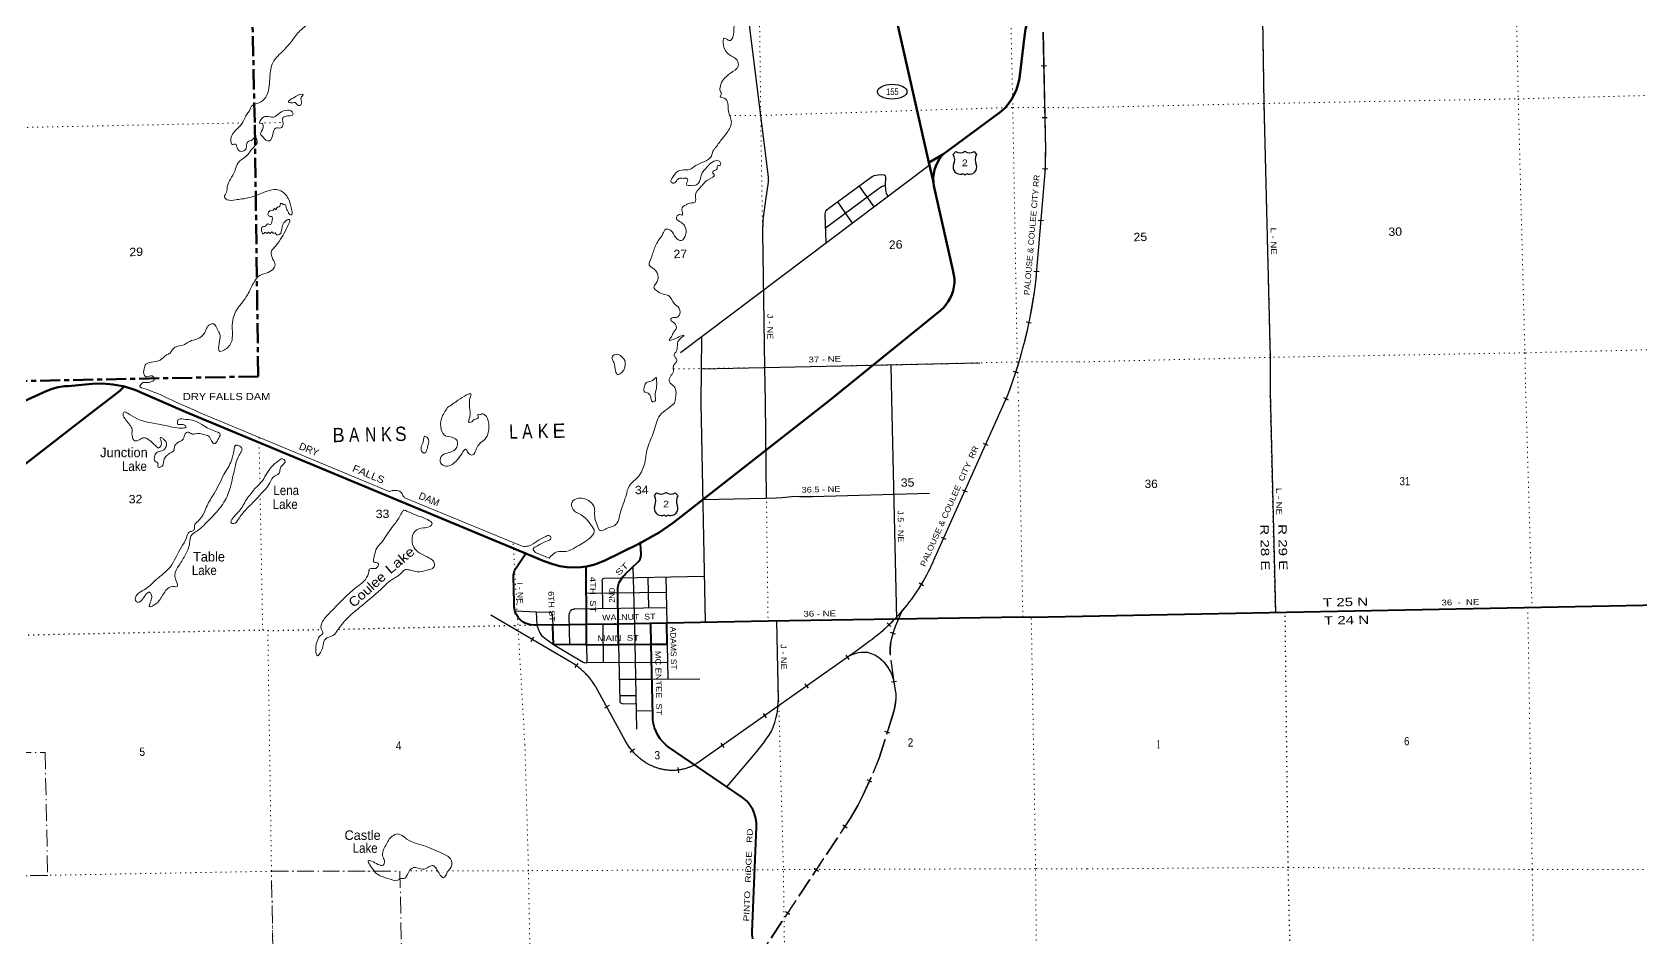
# Model space of a CAD drawing. Header units: feet. Extents: x 246606 to 497223, y 1368 to 189004.
# Drawn here: x 412270 to 445989, y 38687 to 57661 of the extents above; entities that cross this region are included whole.
import ezdxf
from ezdxf.enums import TextEntityAlignment as Align

# ---------------------------------------------------------------- set-up
doc = ezdxf.new("R2010")
doc.units = ezdxf.units.FT
doc.header["$LTSCALE"] = 70
for name, pattern in [('DOT_DASHED', [7.7, 5, -1.2, 0.3, -1.2]), ('DOTTED', [1.5, 0.3, -1.2]), ('LONG_DASH_SHORT_DASH', [9.9, 6, -1.2, 1.5, -1.2]), ('LONG_DASHED', [7.5, 6, -1.5])]:
    doc.linetypes.add(name, pattern=pattern)
for name, color, linetype, lineweight in [('11', 7, 'LONG_DASH_SHORT_DASH', 60), ('16', 7, 'Continuous', 25), ('17', 7, 'Continuous', 25), ('20', 7, 'Continuous', 70), ('23', 7, 'Continuous', 70), ('26', 7, 'Continuous', 40), ('29', 7, 'Continuous', 25), ('30', 7, 'Continuous', 25), ('34', 7, 'Continuous', 25), ('39', 7, 'Continuous', 13), ('42', 7, 'Continuous', 25), ('44', 7, 'DOT_DASHED', 13), ('6', 7, 'DOTTED', 25), ('63', 7, 'Continuous', 25), ('7', 7, 'DOTTED', 13)]:
    doc.layers.add(name, color=color, linetype=linetype, lineweight=lineweight)
doc.layers.add('27', color=7, linetype='Continuous')
doc.layers.add('41', color=7, linetype='Continuous')

msp = doc.modelspace()

# ---------------------------------------------------------------- linework, layer by layer
at = {"layer": '11'}
msp.add_lwpolyline([(411753.97, 49628.28), (411742.62, 50344.86), (417008.63, 50450.33), (416935.41, 55770.09), (416817.05, 61052.18), (416761.25, 66394.64), (422043.99, 66544.94), (421958.37, 71809.93), (421879.24, 77125.47), (421792.81, 82416.62), (421697.8, 87790.08), (426998.49, 87880.51), (426901.24, 93131.04), (432208.21, 93213.6), (432177.82, 95904.49)], dxfattribs=at)
at = {"layer": '16'}
for p, q in [((431577.84, 55100.39), (431629.15, 55159.15)), ((431820.91, 55165.12), (431820.63, 55164.92)), ((432013, 55159.24), (432064.39, 55100.39)), ((425314.98, 47950.7), (425366.29, 48009.46)), ((425558.05, 48015.43), (425557.77, 48015.23)), ((425750.14, 48009.55), (425801.53, 47950.7))]:
    msp.add_line(p, q, dxfattribs=at)
for centre, radius, start, end in [((431384.86, 54989.76), 222.05, 332.97043, 29.75871), ((431720.23, 55316.81), 182.07, 239.97227, 303.45418), ((431922.01, 55316.31), 181.52, 236.33975, 300.08743), ((431922, 55316.81), 182.07, 236.54582, 236.59441), ((432257.36, 54989.76), 222.05, 150.24129, 207.02957), ((431724.05, 54834.86), 151.42, 159.09177, 283.81923), ((431918.17, 54834.86), 151.42, 256.18077, 20.90823), ((425122, 47840.07), 222.05, 332.97043, 29.75871), ((425457.37, 48167.12), 182.07, 239.97227, 303.45418), ((425659.15, 48166.62), 181.52, 236.33975, 300.08743), ((425659.14, 48167.12), 182.07, 236.54582, 236.59441), ((425994.5, 47840.07), 222.05, 150.24129, 207.02957), ((425461.19, 47685.17), 151.42, 159.09177, 283.81923), ((425655.31, 47685.17), 151.42, 256.18077, 20.90823)]:
    msp.add_arc(centre, radius, start, end, dxfattribs=at)
for centre, major_axis, start_param, end_param in [((431779.39, 54636.04), (-19.56, 51.67), 4.95877769, 6.28318531), ((431862.84, 54636.04), (19.56, 51.67), 0, 1.32637542), ((425516.53, 47486.35), (-19.56, 51.67), 4.95877769, 6.28318531), ((425599.98, 47486.35), (19.56, 51.67), 0, 1.32637542)]:
    msp.add_ellipse(centre, major_axis=major_axis, ratio=0.929097, start_param=start_param, end_param=end_param, dxfattribs=at)
at = {"layer": '17'}
msp.add_ellipse((430297.88, 56413.9), major_axis=(-309.24, 1), ratio=0.500121, dxfattribs=at)
at = {"layer": '20'}
msp.add_line((422616.73, 46736.76), (415498.76, 49696.99), dxfattribs=at)
for points in [[(431354.88, 55098.98), (432562.29, 55983.27), (432649.85, 56063.74), (432728.52, 56152.92), (432797.44, 56249.83), (432855.85, 56353.41), (432903.12, 56462.54), (432938.71, 56576), (432962.26, 56692.57), (432962.71, 56695.67), (433072.09, 57573.58), (433093.94, 57723.24), (433146.07, 57937.4), (433220.3, 58144.94), (433315.82, 58343.58), (433431.58, 58531.15), (433566.31, 58705.6), (433718.54, 58865), (433851.98, 58980.65), (434020.74, 59101.6)], [(431067.11, 54927.34), (431092.96, 54942.76), (431354.88, 55098.98)], [(431161.08, 54512.16), (431159.46, 54526.96), (431159.09, 54611.02), (431167.52, 54694.65), (431184.64, 54776.95), (431210.28, 54857.01), (431244.14, 54933.94), (431285.85, 55006.92), (431334.97, 55075.13), (431354.88, 55098.98)], [(428990.99, 49949.68), (431307.14, 51832.89), (431368.84, 51888.41), (431424.4, 51950.07), (431473.21, 52017.21), (431514.74, 52089.07), (431548.52, 52164.89), (431574.2, 52243.82), (431591.48, 52325), (431600.18, 52407.54), (431600.21, 52490.54), (431591.57, 52573.09), (431576.85, 52644.64), (431168.6, 54443.4), (431161.08, 54512.16)], [(411420.55, 49622.19), (412566.2, 50141.31), (412688.76, 50188.11), (412815.55, 50221.85), (412945.16, 50242.14), (413025.48, 50247.84), (413531.05, 50292.91), (413746.85, 50298.53), (413962.05, 50281.57), (414085.46, 50258.68)], [(414246.8, 50220.71), (414174.3, 50242.2), (414085.46, 50258.68)], [(415498.76, 49696.99), (414520.88, 50125.13), (414476.76, 50144.34), (414381.27, 50180.86), (414246.8, 50220.71)], [(425033.39, 46968.7), (425047.87, 46976.77), (425413.07, 47180.42), (425707.36, 47383.52), (428990.99, 49949.68)], [(423881.47, 46465.63), (423921.55, 46471.78), (424065.91, 46509.7), (424205.52, 46562.51), (424259.71, 46587.68), (424997.87, 46951.21), (425033.39, 46968.7)], [(423881.47, 46465.63), (423774.01, 46449.15), (423624.91, 46442.07), (423475.9, 46450.62), (423328.59, 46474.69), (423184.6, 46514.03), (422979.28, 46586), (422616.73, 46736.76)]]:
    msp.add_lwpolyline(points, dxfattribs=at)
at = {"layer": '23'}
for p, q in [((413469.17, 49659.66), (414097.68, 50142.18)), ((414097.68, 50142.18), (414199.87, 50234.62))]:
    msp.add_line(p, q, dxfattribs=at)
for points in [[(431067.11, 54927.34), (428465.06, 66423.22), (428359.02, 67197.16), (428334.47, 67977.93), (428377.45, 68636.65), (430750.12, 82405.61), (430789.13, 82569.27), (430845.03, 82727.96), (430917.21, 82879.93), (430956.12, 82947.87), (433480.18, 87168.02)], [(431161.08, 54512.16), (431153.13, 54547.28), (431067.11, 54927.34)], [(403343.53, 40584.99), (406346.7, 43150.56), (407315.12, 44054.33), (407477.33, 44225.59), (409756.87, 46597.15), (410467.78, 47301.82), (410935.77, 47693.39), (413469.17, 49659.66)]]:
    msp.add_lwpolyline(points, dxfattribs=at)
at = {"layer": '26'}
for p, q in [((434284.09, 45427.61), (465300.51, 46028.47)), ((423890.03, 44821.86), (423887.77, 45256.04)), ((424554.12, 45268.64), (425239.04, 45281.6)), ((425239.04, 45281.6), (425572.32, 45287.91)), ((423890.03, 44821.86), (424562.55, 44829.72))]:
    msp.add_line(p, q, dxfattribs=at)
for points in [[(424554.12, 45268.64), (424544.38, 45904.78), (424547.55, 46025.91), (424551.5, 46056.69), (424558.65, 46086.89), (424568.92, 46116.17), (424574.75, 46129.43), (424608.13, 46185.31), (424623.03, 46210.24), (424641.79, 46235.31), (424661.28, 46261.34), (424661.92, 46262.07), (424684.05, 46287.13), (424708.99, 46310.81), (424973.24, 46561.74), (424988.07, 46578.88), (425001.03, 46597.48), (425011.98, 46617.33), (425020.79, 46638.21), (425027.37, 46659.9), (425031.64, 46682.16), (425033.57, 46704.74), (425033.12, 46727.4), (425032.65, 46732.94), (425023.93, 46938.18), (425033.39, 46968.7)], [(423181.67, 45244.56), (422772.53, 45237.91), (422728.97, 45241.51), (422686.03, 45249.65), (422644.18, 45262.23), (422603.86, 45279.11), (422565.54, 45300.12), (422529.62, 45325.02), (422496.5, 45353.53), (422466.54, 45385.35), (422460.88, 45392.18), (422434, 45432.87), (422411.52, 45476.14), (422393.68, 45521.52), (422386, 45546.93), (422374.39, 45622.25), (422370.72, 45698.36), (422370.85, 45709.53), (422360.31, 46264.82), (422360.83, 46292.97), (422364.29, 46320.91), (422370.65, 46348.33), (422379.84, 46374.93), (422391.76, 46400.44), (422402.54, 46418.86), (422598.46, 46709.64), (422616.73, 46736.76)], [(423887.77, 45256.04), (423881.58, 46445.4), (423881.47, 46465.63)], [(423181.67, 45244.56), (423887.23, 45256.03), (423887.77, 45256.04), (424554.12, 45268.64)], [(423890.03, 44821.86), (423865.03, 44822.13), (423198.43, 44829.27), (423183.12, 45208.75), (423181.67, 45244.56)], [(424562.55, 44829.72), (424562.03, 44856.11), (424554.7, 45230.66), (424554.12, 45268.64)], [(425248.04, 44837.74), (425239.55, 45256.53), (425239.04, 45281.6)], [(425248.04, 44837.74), (425556.41, 44841.68), (425581.33, 44842), (425580.9, 44863.27), (425573.05, 45252.25), (425572.32, 45287.91)], [(425572.32, 45287.91), (427694.56, 45328.05), (433036.23, 45414.57), (433212.22, 45407.55), (434284.09, 45427.61)], [(424562.55, 44829.72), (425244.44, 44837.69), (425248.04, 44837.74)], [(427442.92, 41158.75), (427427.37, 41232.4), (427404.21, 41304.02), (427373.69, 41372.82), (427336.14, 41438.06), (427291.98, 41499.02), (427241.68, 41555.02), (427185.81, 41605.47), (427156.32, 41628.17), (425603.88, 42685.19), (425549.08, 42730.65), (425488.31, 42791.75), (425434.26, 42858.87), (425387.52, 42931.27), (425348.61, 43008.16), (425317.94, 43088.7), (425295.87, 43172), (425282.62, 43257.15), (425278.34, 43343.22), (425248.04, 44837.74)], [(427377.27, 38665.74), (427367.92, 38710.18), (427363.26, 38755.36), (427363.36, 38800.77), (427364.22, 38813.28), (427450.59, 41008.6), (427450.69, 41083.88), (427442.92, 41158.75)]]:
    msp.add_lwpolyline(points, dxfattribs=at)
at = {"layer": '29'}
for p, q in [((425861.3, 50947.42), (431073.81, 54876.3)), ((428901.07, 53564.67), (430002.85, 54382.33)), ((428966.9, 53974.56), (429854.56, 54620.29)), ((429601.85, 54433.94), (429908.85, 54000.81)), ((429151.79, 54106.02), (429457.61, 53662.94)), ((428910.1, 53250.08), (428891.84, 53842.92)), ((426298.35, 51273.67), (426282.69, 49898.31)), ((430265.31, 50689.23), (430280.07, 49974.25)), ((427636.56, 49923.95), (427656.94, 47899.8)), ((430280.07, 49974.25), (430384.47, 45371.98)), ((438219.81, 50127.18), (438330.29, 45505.99)), ((426282.69, 49898.31), (426374.87, 45300.52)), ((426328.02, 47868.24), (427656.94, 47899.8)), ((426354.6, 46255.78), (424252.21, 46216.25)), ((425176.65, 46232.71), (425187.18, 45608.64)), ((425553.06, 46240.96), (425572.39, 45284.44)), ((423882.21, 45904.39), (425559.51, 45929.62)), ((423647.34, 45581.01), (425565.02, 45610.45)), ((422836.72, 45515.11), (422844.98, 45239.07)), ((423172.7, 45467.05), (423181.82, 45240.93)), ((423537.31, 44825.96), (423529.52, 45445.38)), ((424230.86, 45260.65), (424239.46, 44454.09)), ((427870.35, 45333.37), (427910, 43651.63)), ((423890.03, 44821.86), (423897.3, 44451.66)), ((424562.52, 44831.11), (424585.71, 43645.69)), ((425581.41, 44838.27), (425596.16, 44108.38)), ((423897.3, 44451.66), (425588.87, 44460.5)), ((424585.14, 43765.82), (424920.79, 43763.98)), ((424639.25, 43594.32), (424923.52, 43588.57)), ((424927.21, 43447.59), (425272.95, 43445.47))]:
    msp.add_line(p, q, dxfattribs=at)
for points in [[(437774.25, 78530.51), (437794.82, 77382.84), (437843.43, 72126.97), (437899.99, 66806.79), (438002.6, 61496.02), (438087.64, 56166.6), (438216.67, 50848.53), (438219.81, 50127.18)], [(427308.31, 59122.55), (427254.8, 58665.65), (427248.92, 58526.3), (427246.96, 58312.37), (427286.18, 57919.84), (427686.3, 54740.36), (427695.13, 54615.73), (427697.09, 54554.88), (427694.14, 54520.54), (427639.23, 54143.72), (427590.2, 53780.63), (427584.31, 53704.08), (427578.7, 53468.56)], [(429854.56, 54620.29), (429890.88, 54642.24), (429920.3, 54655.98), (429955.6, 54667.76), (430000.72, 54673.64), (430077.21, 54677.57), (430124.28, 54675.61), (430139.97, 54667.76), (430143.9, 54659.9), (430149.78, 54650.09), (430153.7, 54622.61), (430151.74, 54453.83), (430157.62, 54357.66), (430163.51, 54316.44), (430171.35, 54287), (430204.7, 54222.23)], [(430002.85, 54382.33), (430041.9, 54408.68), (430073.29, 54426.35), (430153.42, 54455.54)], [(428891.84, 53842.92), (428897.44, 53879.75), (428909.21, 53909.19), (428934.71, 53944.52), (428966.9, 53974.56)], [(427578.7, 53468.56), (427622.02, 50633.58), (427636.56, 49923.95)], [(426291.82, 50610.33), (427622.02, 50633.58), (432131.71, 50731.81)], [(427656.94, 47899.8), (427866.49, 47903.04), (427988.01, 47911.43), (428061.34, 47917.71), (428184.95, 47932.39), (428245.7, 47936.58), (428351.98, 47934.79)], [(428351.98, 47934.79), (428623.39, 47929.7), (431078.38, 48002.1)], [(424252.21, 46216.25), (424232.04, 46209.37), (424222.61, 46200.99), (424215.28, 46187.36), (424212.98, 46170.19)], [(424863.82, 46455.88), (424892.34, 45228.93), (424934.05, 43061.41)], [(424212.98, 46170.19), (424214.5, 46144.88), (424221.52, 45591.21)], [(422389.2, 45540.79), (422841.19, 45515.41), (423117.82, 45512.14)], [(423529.52, 45445.38), (423531.76, 45479.92), (423539.09, 45505.08), (423550.61, 45527.09), (423566.33, 45544.9), (423585.18, 45562.72), (423609.28, 45573.2), (423624.99, 45578.44), (423647.34, 45581.01)], [(422844.98, 45239.07), (422896.94, 45105.77), (422910.04, 45073.27), (422930.99, 45038.68), (422956.13, 45011.43), (422980.75, 44990.48), (423198.43, 44829.27)], [(423172.7, 45467.05), (423165.12, 45485.17), (423152.54, 45501.94), (423139.97, 45506.13), (423117.82, 45512.14)], [(423198.43, 44829.27), (423819.31, 44463.29), (423834.5, 44458.06), (423854.4, 44452.82), (423897.32, 44450.86)], [(424576.43, 44104.33), (425272.77, 44105.49), (426267.52, 44115.68)], [(424585.71, 43645.69), (424591.36, 43623.81), (424603.93, 43609.14), (424617.55, 43599.71), (424639.25, 43594.32)], [(427623.7, 42800.17), (427710.98, 42924.76), (427757.08, 43004.41), (427801.07, 43100.84), (427836.69, 43199.36), (427868.12, 43306.26), (427889.07, 43388.01), (427901.64, 43497.01), (427910, 43651.63)], [(427623.7, 42800.17), (427427.97, 42553.1), (426826.19, 41853.34)]]:
    msp.add_lwpolyline(points, dxfattribs=at)
at = {"layer": '34', "lineweight": 13}
for p, q in [((433457.5, 57660.99), (433506.9, 55191.33)), ((433490.85, 54636.52), (433316.13, 52591.58)), ((432697.31, 50021.64), (431156.78, 46576.85)), ((423529.77, 44486.1), (421888.22, 45447.02)), ((424709.13, 42806.97), (424084.77, 43947.39))]:
    msp.add_line(p, q, dxfattribs=at)
at = {"layer": '34'}
for p, q in [((433418.02, 56959.46), (433528.61, 56961.67)), ((433437.13, 55873.84), (433547.71, 55876.05)), ((433446.14, 54805.77), (433556.6, 54799.98)), ((433356.7, 53725.52), (433466.91, 53716.1)), ((433268.02, 52656.98), (433378.23, 52647.57)), ((433103.71, 51590.78), (433212.06, 51568.54)), ((432832.91, 50560.09), (432938.2, 50526.2)), ((432628.21, 50005.1), (432729.19, 49959.94)), ((432202.37, 49052.35), (432303.35, 49007.2)), ((431767.04, 48072.5), (431868.01, 48027.34)), ((431321.39, 47082.37), (431422.36, 47037.22)), ((430859.88, 46122.33), (430955.07, 46066)), ((430192.46, 45287.88), (430269.8, 45208.8)), ((422781.27, 44986.24), (422725.39, 44890.78)), ((429326.98, 44610.28), (429390.74, 44519.89)), ((423708.26, 44436.93), (423643.17, 44347.5)), ((428468.48, 44008.24), (428532.23, 43917.85)), ((424361.15, 43553.98), (424264.13, 43500.86)), ((427593.79, 43388.1), (427657.55, 43297.72)), ((424893.15, 42637.03), (424808.11, 42566.29)), ((426705, 42764.41), (426768.75, 42674.02)), ((425805.35, 42254.72), (425819.75, 42145.05))]:
    msp.add_line(p, q, dxfattribs=at)
for points in [[(433458.6, 57661), (433508, 55191.34), (433507.55, 55135.38), (433505.54, 54969.21), (433500.68, 54803.2), (433491.95, 54636.44), (433317.22, 52591.47), (433312.6, 52550.35), (433292.83, 52377.45), (433270.27, 52205.62), (433244.2, 52033), (433214.41, 51861.83), (433182.77, 51691.37), (433147.62, 51520.13), (433110.03, 51350.9), (433069.3, 51181.81), (433024.49, 51013.24), (432978.18, 50846.31), (432928.72, 50679.53), (432875.19, 50513.25), (432820.15, 50348.62), (432762.32, 50185.07), (432699.88, 50020.57)], [(432699.79, 50020.57), (431157.78, 46576.4), (431146.52, 46551.38), (431115.88, 46483.94), (431083.53, 46417.35), (431050.34, 46351.2), (431015.7, 46285.55), (430980.21, 46220.33), (430943.37, 46156.22), (430905.68, 46092.52), (430866.89, 46029.59), (430826.65, 45967.19), (430785.66, 45905.79), (430743.47, 45844.57), (430700.27, 45784.7), (430655.88, 45725.01), (430610.47, 45666.68), (430564.21, 45608.78), (430517.2, 45551.88), (430468.74, 45495.5), (430419.26, 45440.49), (430369.28, 45386.16), (430317.85, 45332.32), (430266.01, 45279.78), (430213.05, 45227.98), (430158.75, 45177.31), (430104.26, 45127.56), (430048.69, 45078.58), (429991.75, 45030.7), (429934.65, 44983.76), (429876.78, 44937.84), (429817.55, 44893.01), (429592.32, 44730.89), (426199.05, 42337.55), (426190.15, 42332.1), (426175.54, 42323.51), (426160.77, 42315.06), (426145.95, 42307), (426130.88, 42299.18), (426115.76, 42291.58), (426100.47, 42284.19), (426085.06, 42277.24), (426069.47, 42270.4), (426053.84, 42263.86), (426038.07, 42257.65), (426022.26, 42251.74), (426006.28, 42246.06), (425990.24, 42240.57), (425974.08, 42235.52), (425957.85, 42230.66), (425941.5, 42226.14), (425925.07, 42221.81), (425908.61, 42217.89), (425892.09, 42214.16), (425875.53, 42210.76), (425858.82, 42207.67), (425842.18, 42204.85), (425825.36, 42202.27), (425808.62, 42200.08), (425791.72, 42198.11), (425774.88, 42196.51), (425757.98, 42195.13), (425741.13, 42194.03), (425724.14, 42193.26), (425707.22, 42192.86), (425698.47, 42192.71), (425683.79, 42192.82), (425664.79, 42193.41), (425645.8, 42194.24), (425626.78, 42195.47), (425607.77, 42196.94), (425588.87, 42198.85), (425570, 42200.99), (425551.17, 42203.47), (425532.33, 42206.35), (425513.64, 42209.52), (425494.86, 42212.97), (425476.29, 42216.81), (425457.65, 42220.95), (425439.21, 42225.46), (425420.79, 42230.23), (425402.52, 42235.27), (425384.21, 42240.71), (425366.13, 42246.52), (425348.15, 42252.54), (425330.13, 42258.94), (425312.38, 42265.57), (425294.68, 42272.54), (425277.11, 42279.95), (425259.73, 42287.49), (425242.41, 42295.37), (425225.22, 42303.69), (425208.22, 42312.14), (425191.38, 42320.89), (425174.66, 42330.06), (425160.18, 42338.44), (425142.05, 42349.37), (425124.02, 42360.64), (425106.14, 42372.12), (425088.58, 42384.06), (425071.17, 42396.21)], [(425071.17, 42396.21), (425053.97, 42408.77), (425036.92, 42421.54), (425020.23, 42434.64), (425003.71, 42447.97), (424987.46, 42461.58), (424971.4, 42475.59), (424955.67, 42489.76), (424940.02, 42504.27), (424924.82, 42519.01), (424909.7, 42534.08), (424895.02, 42549.37), (424880.5, 42564.9), (424866.29, 42580.6), (424852.29, 42596.69), (424838.71, 42613.01), (424825.36, 42629.44), (424812.2, 42646.26), (424799.43, 42663.15), (424786.91, 42680.33), (424774.76, 42697.84), (424762.89, 42715.36), (424751.29, 42733.16), (424740.05, 42751.31), (424729.08, 42769.45), (424718.44, 42787.78), (424708.17, 42806.44), (424083.82, 43946.84), (424074.55, 43961.93), (424059.76, 43984.81), (424044.68, 44007.5), (424029.09, 44029.94), (424013.22, 44052.17), (423996.89, 44073.95), (423980.28, 44095.54), (423963.31, 44116.79), (423945.82, 44137.8), (423928.1, 44158.4), (423909.95, 44178.87), (423891.5, 44198.82), (423872.62, 44218.64), (423853.43, 44237.92), (423833.95, 44257.01), (423814.23, 44275.69), (423794.01, 44294.12), (423773.48, 44312.02), (423752.79, 44329.64), (423731.6, 44347), (423710.31, 44363.88), (423688.66, 44380.44), (423666.56, 44396.53), (423644.43, 44412.27), (423621.94, 44427.68), (423599, 44442.63), (423576.05, 44457.23), (423552.86, 44471.42), (423529.22, 44485.15), (421887.66, 45446.07)]]:
    msp.add_lwpolyline(points, dxfattribs=at)
at = {"layer": '34', "linetype": 'LONG_DASHED', "lineweight": 13}
for points in [[(430334.31, 44089.1), (430258.91, 44650), (430258.17, 44735.8), (430267.55, 44835.14), (430284.87, 44936.91), (430331.89, 45113.77), (430373.6, 45229.22), (430506.65, 45539.11)], [(430334.31, 44089.1), (430302.19, 44193.12), (430268.97, 44261.89), (430213.46, 44355.52), (430152.87, 44438.19), (430035.99, 44549.31), (429933.34, 44613.42), (429845.55, 44650), (429784.95, 44666.23), (429704.88, 44671.65), (429638.47, 44666.84), (429592.35, 44660.83), (429555.55, 44653.24), (429494.96, 44637.01), (429403.7, 44597.85)], [(423705.52, 32554.94), (429426.32, 41189.14), (429581.53, 41459.45), (429685.41, 41667.32), (429915.41, 42168.49), (430027.35, 42448.99), (430294.95, 43291.93), (430351.97, 43486.17), (430373.61, 43617.16), (430382.27, 43703.77), (430381.12, 43793.07), (430334.31, 44089.1)]]:
    msp.add_lwpolyline(points, dxfattribs=at)
at = {"layer": '34', "lineweight": 13}
msp.add_lwpolyline([(429816.9, 44893.9), (429591.68, 44731.79), (426198.45, 42338.47)], dxfattribs=at)
for centre, radius, start, end in [((423966.99, 55189.67), 9539.91, 356.67596, 0.00996), ((423404.08, 53612.38), 9964.47, 338.88288, 354.12011), ((427275.97, 48291.71), 4242.81, 306.78968, 336.16025), ((422752.5, 43130.08), 1562.99, 31.52793, 60.17871), ((425778.03, 43387.51), 1216.38, 208.50695, 240.29106), ((425704.31, 43282.47), 1088.67, 240.9211, 269.69215), ((425688.81, 43163.56), 969.79, 270.57009, 301.70309)]:
    msp.add_arc(centre, radius, start, end, dxfattribs=at)
at = {"layer": '39'}
for p, q in [((415758.73, 49701.99), (419754.48, 48035.52)), ((422822.51, 46756.68), (423107.66, 46640.91))]:
    msp.add_line(p, q, dxfattribs=at)
msp.add_lwpolyline([(420096.59, 47900.63), (422349.93, 46969.38), (422540.63, 46890.57)], dxfattribs=at)
for points in [[(428546.34, 70359.12), (428402.06, 69619.37), (428278.79, 68785.6), (428197.35, 67900.76), (428219.2, 67125.9), (428326.7, 66379.89), (428317.43, 66158.02), (428180.59, 65764.98), (428123.47, 65332.12), (427861.87, 64415.49), (427804.28, 64194.13), (427758.88, 63969.11), (427645.82, 63784.3), (427634.97, 63548.28), (427509.06, 62996.44), (427474.78, 62344.73), (427397.42, 62177.14), (427319.13, 62039.74), (427147.11, 61808.77), (426981.41, 61503.47), (426948.87, 61252.67), (426952.84, 61123.87), (426882.99, 61039.11), (426849.28, 60957.48), (426974.38, 60947.28), (427073.46, 60932.23), (427222.23, 61003.34), (427340.4, 60956.65), (427484.28, 60924.87), (427614.31, 60820.14), (427642.34, 60694.11), (427601.51, 60582.04), (427511.03, 60448.29), (427427.85, 60469.88), (427331.39, 60464.86), (427267.61, 60313.81), (427220.47, 60145.15), (427301.87, 60050.99), (427397.89, 60070.09), (427551.21, 59927.81), (427596.97, 59814.42), (427566.56, 59690.59), (427593.23, 59608.83), (427662.5, 59516.31), (427540.69, 59288.92), (427367.43, 59229.14), (427312.58, 59245.56), (427220.73, 59287.02), (427177.79, 59243.38), (427217.15, 59141.88), (427157.08, 59001.01), (427123.77, 58840.84), (427124.78, 58415.83), (427119.72, 58188.05), (427112.88, 58083.09), (427066.51, 58085.67), (427028.71, 58005.93), (426998.93, 57861.99), (426975.55, 57706.15), (426948.52, 57538.11), (426891.82, 57483.97), (426828.43, 57516.25), (426777.6, 57532.79), (426754.62, 57429.34), (426886.91, 57185.69), (427045.34, 57073.79), (427069.41, 56945.61), (426904.66, 56805.52), (426832.12, 56742.83), (426740.65, 56641.28), (426688.62, 56500.67), (426699.33, 56414.38), (426716.59, 56376.65), (426694.32, 56315.52), (426776.05, 56275.76), (426864.91, 56004.57), (426926.08, 55782.87), (426830.59, 55550.26), (426669.83, 55345.83), (426596.46, 55244.84), (426555.6, 55199.26), (426507.35, 55066.82), (426352.09, 54945.15), (426179.32, 54869.27), (426045.13, 54782.5), (425920.58, 54774.6), (425786.85, 54738.21), (425680.6, 54593.89), (425656.19, 54536.73), (425717.75, 54498.36), (425792.18, 54565.14), (425867.41, 54605.75), (425905.99, 54594.86), (425974.11, 54605.04), (426013.61, 54563.97), (425993.11, 54510.96), (425990.76, 54456.49)], [(420990.31, 69912.45), (420920.47, 69696.75), (420838.6, 69414.2), (420781.9, 69229.13), (420824.73, 69014.92), (420809.02, 68740.47), (420703.33, 68578.05), (420623.77, 68285.5), (420521, 67897.55), (420396.44, 67563.31), (420361.34, 67199.63), (420291.71, 66454.15), (420250.82, 66213.16), (420299.12, 66017.26), (420313.03, 65761.86), (420251.36, 65411.45), (420018.27, 64614.55), (420015.92, 64429.16), (420031.03, 64330.92), (420073.72, 64251.67), (419989.64, 64106.03), (419914.29, 63938.51), (419890.52, 63730.29), (419796, 63139.14), (419735.13, 63024.44), (419666.26, 62581.14), (419506.85, 62006.11), (419536.52, 61761.28), (419657.9, 61414.55), (419618.22, 61199.79), (419577.45, 61085.71), (419568.55, 60982.7), (419419.91, 60776.64), (419249.66, 60422.85), (419126.43, 60110.81), (419109.37, 59880.64), (419012.15, 59704.37), (418793.35, 59554.54), (418658.98, 59342.88), (418627.74, 59180.75), (418600.4, 59022.78), (418467.21, 58772.88), (418372.61, 58576.55), (418226.3, 58360.49), (418123.36, 58173.97), (418123.92, 58024.92), (418076.41, 57868.34), (417888.52, 57695.29), (417712.11, 57476.28), (417542.93, 57283.67), (417315.54, 57020.77), (417253.84, 56736.83), (417191.46, 56344.1), (417066.99, 56203.25), (416853.23, 56085.8), (416827.19, 56016.5), (416792.29, 55973.11), (416738.53, 55888.85), (416685.64, 55776.41), (416557.39, 55627.39), (416433.88, 55389.87), (416466.52, 55310.31), (416534.76, 55316.46), (416567.46, 55234.89), (416654.21, 55163.06), (416745.4, 55208.2), (416788.89, 55364.66), (416884.23, 55405.9), (416937.03, 55455.89), (416989.66, 55380.98), (416909.23, 55247.54), (416753.94, 55061.41), (416591.08, 54925.41), (416517.92, 54751.91), (416426.49, 54583.88), (416359.06, 54420.63), (416344.31, 54311.4), (416299.27, 54205.25), (416359.32, 54150.71), (416532.49, 54148.04), (416664.77, 54166.26), (416976.34, 54244.45), (417448.1, 54349.78), (417583.78, 54257.31), (417655.81, 54140.7), (417710.76, 53924.85), (417713.48, 53836.31), (417656.56, 53854.68), (417628.75, 53908.2), (417594.47, 53975.62), (417578.35, 54041.6), (417529.66, 54054.18), (417488.64, 54079.09), (417469.71, 54040.23), (417448.7, 54003.32), (417414.77, 53994.2), (417384.21, 53940.88)], [(417782.42, 56304.07), (417899.5, 56358.08), (417953.92, 56355.74), (417915.25, 56304.18), (417909.56, 56227.45), (417900.23, 56138.53), (417854.29, 56127.03), (417782.05, 56185.21), (417681.64, 56178.06), (417644.7, 56201.08), (417707.25, 56261.45), (417782.42, 56304.07)], [(417094.94, 55752.89), (417038.58, 55753.15), (417062.55, 55824.4), (417183.1, 55896.64), (417328.56, 55879.01), (417458.54, 55971.69), (417623.95, 56025.18), (417719.51, 55993.91), (417737.33, 55938.06), (417625.59, 55906.39), (417526.17, 55867.03), (417527.23, 55701.88), (417480.27, 55658.12), (417371.81, 55650.72), (417313.63, 55513.94), (417243.08, 55386.85), (417170.25, 55398.69), (417103.62, 55471.15), (417059.65, 55526.18), (417110.04, 55654.66), (417110.38, 55709.06), (417094.94, 55752.89)], [(425990.76, 54456.49), (426145.96, 54449.24), (426237.15, 54494.38), (426294.22, 54667.38), (426419.72, 54840.49), (426529.35, 54940.6), (426655.41, 54964.66), (426700.94, 54923.78), (426690.49, 54871.08), (426634.5, 54859.26), (426624.54, 54790.46), (426584.82, 54773.11), (426532.08, 54721.11), (426565.55, 54679.85), (426442.16, 54569.25), (426275.95, 54410.98), (426172.64, 54236.54), (426164.72, 54101.33), (426082.78, 54082.67), (425975.19, 54047.09), (425887.61, 53949.69), (425901.38, 53829.25), (425832.65, 53839.2), (425774.68, 53760.85), (425865.69, 53681.09), (425944.39, 53609.01), (425966.68, 53408.26), (425877.53, 53296.71), (425758.92, 53357.48), (425659.83, 53503.46), (425550.25, 53532.28), (425492.72, 53439.84), (425406.14, 53310.24), (425350.68, 53215.85), (425322.43, 53152.52), (425235.3, 52910.1), (425205.08, 52780.24), (425310.36, 52694.88), (425393.8, 52534.31), (425349.44, 52406.02), (425304.04, 52311.95), (425356.35, 52247.1), (425497.51, 52172.93), (425609.16, 52142.16), (425728.98, 51976.68), (425830.73, 51875.1), (425829.4, 51721.97), (425776.23, 51684.05), (425673.93, 51672.81), (425655, 51633.95), (425731.56, 51565.83), (425765.5, 51444), (425719.1, 51382.13), (425667.97, 51277.8), (425621.7, 51211.9), (425773.4, 51252.88), (425884.58, 51302.67), (425928.63, 51310.09), (425876.01, 51254.06), (425805.92, 51177.35), (425793.05, 51072.2), (425775.67, 50983.02), (425726.24, 50888.82), (425758.02, 50837.44), (425783.82, 50783.85), (425712.7, 50674.88), (425710.51, 50549.91), (425647.25, 50447.23), (425626.6, 50333.78), (425719.87, 50246.03), (425766.37, 50108.49), (425730.68, 49887.69)], [(417384.21, 53940.88), (417351.29, 53964.03), (417324.13, 53930.95), (417274.11, 53921.34), (417215.4, 53867.14), (417223.04, 53815), (417283.92, 53798.76), (417291.54, 53682.17), (417259.03, 53626.77), (417206.06, 53647.28), (417163.38, 53595.59), (417101.29, 53585.6), (417084.47, 53478.31), (417113.98, 53434.91), (417159.3, 53466.54), (417190.2, 53443.33), (417225.66, 53468.6), (417254.61, 53443.32), (417291.82, 53476.71), (417322.79, 53451.48), (417360.93, 53454.69), (417396.36, 53415.5), (417466.24, 53433.79), (417496.12, 53509.25), (417530.36, 53639.24), (417614.22, 53726.45), (417652.05, 53739.72), (417609.25, 53561.12), (417504.54, 53366.49), (417377.22, 53187.28), (417282.53, 53059.44), (417317.59, 52901.39), (417361.4, 52785.92), (417342.96, 52730.96), (417215.36, 52626.27), (417044.17, 52564.54), (416906.18, 52405.13), (416784.92, 52159.63), (416663.45, 51986.64), (416595.61, 51901.94), (416462.42, 51521.1), (416464.82, 51247.22), (416340.62, 51031.84), (416199.41, 50977.09), (416188.42, 51137.9), (416197.93, 51351.72), (416138.29, 51458.64), (416110.47, 51512.16), (416077.19, 51547.39), (415999.01, 51536.9), (415874.08, 51345.67), (415734.59, 51234.57), (415573.15, 51183.21), (415428.65, 51104.18), (415292.79, 51071.75), (415210.19, 51008.75), (415160.02, 50938.7), (415088.81, 50898.21), (414953.23, 50791.25), (414769.41, 50747.26), (414655.97, 50705.46), (414616.78, 50605.53), (414618.68, 50478.68), (414668.24, 50437.92), (414782.23, 50461.62), (414828.89, 50384.51), (414758.05, 50331.94), (414673.9, 50319.25), (414593.41, 50318.76), (414536.9, 50258.58), (414525.26, 50244.12), (414588.9, 50203.8), (415134.02, 49981.35), (415758.73, 49701.99)], [(424494.33, 50566.45), (424460.66, 50744.69), (424427.28, 50848.4), (424487.76, 50910.71), (424632.26, 50858.81), (424690.97, 50782.07), (424695.06, 50649.25), (424659.46, 50563.54), (424586.86, 50502.86), (424539.03, 50487.27), (424518.06, 50514.82), (424494.33, 50566.45)], [(425183.73, 50336.11), (425298.99, 50384.01), (425347.9, 50429.85), (425360.06, 50361.74), (425354.71, 50208.48), (425332.14, 50026.48), (425321.1, 49927.43), (425271.02, 49919.83), (425229.16, 50037.38), (425162.64, 50105.81), (425099.5, 50130.03), (425106.02, 50245.06), (425143.95, 50320.77), (425183.73, 50336.11)], [(420979.08, 49798.29), (421195.77, 49948.57), (421377.35, 50065.01), (421443.15, 50085.19), (421467.59, 50075.87), (421466.32, 50051.66), (421436.87, 49962.11), (421435.08, 49889.54), (421440.4, 49807.2)], [(415047.48, 48730.36), (415034.74, 48707.74), (415022.91, 48637.03), (414969.86, 48553.25), (414909.27, 48550.1), (414903.67, 48634.79), (414858.73, 48660.19), (414842.18, 48791.1), (414893.44, 48862.73), (415016.01, 48903.39), (415059.74, 48944.59), (415073.39, 49082.13), (415036.27, 49121.81), (414991, 49165.38), (414960.65, 49166.83), (414972.08, 49094.36), (414973.49, 49017.67), (414922.16, 48950.08), (414852.49, 49001.26), (414733.32, 49106.02), (414612.97, 49164.33), (414510.71, 49117.99), (414422.09, 49100.17), (414363.51, 49208.09), (414356.62, 49363.42), (414294.22, 49459.15), (414217.59, 49558.66), (414194.74, 49592.55), (414175.78, 49658.7), (414177.12, 49672.95)], [(414280.5, 49674.58), (414195.19, 49698.82), (414177.12, 49672.95)], [(414280.5, 49674.58), (414468.19, 49563.37), (415059.06, 49423.06), (415423.98, 49367.33), (415500.41, 49388.96), (415483.8, 49412.87), (415380.14, 49443.23), (415315.28, 49452.1), (415316.9, 49474.34), (415327.76, 49543.19), (415440.79, 49553.39), (415621.1, 49532.55), (416067.83, 49314.83), (416210.81, 49234.75), (416164.26, 49126.87), (416087.11, 49034.57), (416031.32, 49100.14), (415964.81, 49199.84), (415863.09, 49234.27), (415765.72, 49252.62), (415697.08, 49247.3), (415622.41, 49239.84), (415546.83, 49282.83), (415480.76, 49247.27), (415438.37, 49133.41), (415360.4, 49085.51), (415282.58, 49029.54), (415251.43, 48964.35), (415244.38, 48907.69), (415174.68, 48849.85), (415116.78, 48810.4), (415075.04, 48771.25), (415047.48, 48730.36)], [(420979.28, 49798.42), (420850.46, 49568.28), (420846.55, 49340.07), (420931.89, 49206.41), (421118.78, 49157.43), (421187.06, 49071.9), (421101.46, 48888.59), (420966.83, 48843.66), (420844.88, 48768.69), (420831.08, 48639.22), (420943.53, 48570.67), (421177.73, 48698.23), (421280.3, 48837.44), (421353.56, 48921.59), (421434.23, 48822.17), (421501.29, 48803.24), (421583.73, 48938.03), (421652.62, 49040.28), (421756.12, 49129.03), (421838.94, 49463.71), (421754.74, 49645.85), (421693.71, 49666.91), (421647.6, 49645.85), (421615.15, 49651.3), (421622.28, 49592.88), (421534.25, 49542.78), (421466.5, 49489.01), (421426.08, 49488.25), (421432.79, 49563.08), (421444.18, 49603.67), (421440.4, 49807.2)], [(424684.62, 47847.93), (424719.11, 47955.23), (424782.29, 48148.21), (424950.93, 48322.99), (425097.67, 48590.22), (425168, 48944.85), (425302.96, 49302.72), (425430.29, 49636.21), (425577.58, 49762.13), (425730.68, 49887.69)], [(416286.88, 48392.28), (416447.24, 48688.03), (416501.71, 48915.17), (416538.45, 49006.71), (416607.42, 48993.88), (416660.67, 48956.52), (416595.32, 48771.57), (416530.04, 48582.59), (416472.12, 48323.08), (416388.78, 48016.66), (416214.6, 47702.47), (416000.59, 47466.27), (415778.16, 47248.09), (415684.32, 47183.74), (415622.48, 47138.16), (415571.31, 46951.46), (415484.66, 46715.64), (415351.22, 46495.09), (415257.98, 46287.41), (415286.47, 46166.81), (415306.88, 46046.06), (415250.25, 46047.01), (415111.51, 46006.04), (414983.4, 45825.97), (414916.42, 45729.82), (414808.73, 45649.06), (414728.3, 45625.34), (414739.17, 45694.19), (414773.74, 45793.77), (414766.05, 45882.45), (414726.76, 45930.17), (414660.89, 45884.51), (414579.91, 45780.03), (414486.07, 45715.68), (414438.85, 45755.17), (414468.93, 45878.89), (414616.71, 45978.57), (414871.59, 46191.31), (415159.89, 46455.15), (415392.93, 46867.35), (415502.55, 47063.22), (415560.93, 47187.48), (415623.28, 47204.8), (415669.06, 47244.02), (415669.75, 47316.71), (415748.74, 47419.14), (415873, 47589.05), (415934.97, 47737.59), (416083.91, 47994.77), (416286.88, 48392.28)], [(420565.98, 48999.87), (420558.95, 49163.27), (420503.79, 49194.53), (420467.39, 49084.83), (420425.11, 48964.92), (420451.32, 48858.41), (420504.12, 48845.27), (420535.64, 48890.28), (420565.98, 48999.87)], [(416945.05, 48109.89), (417064.23, 48225.19), (417286.65, 48554.41), (417441.92, 48686.54), (417516.07, 48722.26), (417552.78, 48704.78), (417575.57, 48674.92), (417524.42, 48597.24), (417465.5, 48503.27), (417448.82, 48420.18), (417416.89, 48397.37), (417323.02, 48335.04), (417232.82, 48181.92), (417139.91, 48067.12), (416923.8, 47834.92), (416749.17, 47655.99), (416597.06, 47461.34), (416491.69, 47364.47), (416444.99, 47375.7), (416475.47, 47477.22), (416631.95, 47653.79), (416785.08, 47902.97), (416878, 48017.78), (416925.28, 48085.29), (416945.05, 48109.89)], [(419754.48, 48035.52), (419782.59, 48046.14), (419915.79, 48058.74), (420011.7, 48010.07), (420051.46, 47936.12), (420096.59, 47900.63)], [(423107.66, 46640.91), (423267.01, 46771.1), (423462.93, 46780.84), (423651.42, 46865.14), (423949.18, 47054.45), (424051.65, 47199.72), (423986.48, 47335.78), (423774.34, 47549.84), (423606.47, 47663.78), (423587.5, 47816.86), (423723.52, 47896.13), (423959.28, 47827.88), (424054.79, 47690.38), (424059.33, 47553.17), (424084.26, 47406.26), (424143.47, 47264.03), (424174.63, 47218.19), (424287.29, 47248.57), (424361.4, 47286.3), (424457.92, 47314.36), (424533.5, 47382.41), (424583.31, 47532.74), (424684.62, 47847.93)], [(419602.06, 46974.75), (419785.1, 47246.7), (419889.73, 47383.94), (420015.34, 47590.21), (420056.82, 47643.48), (420123.81, 47628.59), (420341.86, 47533.76), (420586.3, 47433.37), (420652.3, 47361.93), (420604.87, 47302.49), (420475.93, 47277.86), (420295.3, 47205.82), (420234.33, 47002.78), (420267.04, 46872.17), (420380.38, 46755.19), (420611.03, 46634.35), (420693.42, 46551.11), (420683.22, 46445.93), (420552.78, 46393.01), (420391.77, 46353.64), (420174.68, 46395.99), (420079.69, 46394.21), (420000.15, 46322.05), (419780.54, 46170.54), (419631.33, 46038.53), (419187.61, 45650.63), (418829.52, 45332.99), (418683.33, 45146.52), (418570.43, 45019.22), (418416.11, 44945.66), (418371.7, 44831.77), (418316.12, 44665.17), (418252.67, 44597.36), (418214, 44721.8), (418254.66, 44930.51), (418299.7, 45010.1), (418361.42, 45061.73), (418331.36, 45158.07), (418358.82, 45314.04), (418517.03, 45506.79), (419077.41, 46038.21), (419318.72, 46329.43), (419351.45, 46418.87), (419456.5, 46422.87), (419516.35, 46466.39), (419519.1, 46537.1), (419441.9, 46557.86), (419439.64, 46680.97), (419495.11, 46853.62), (419602.06, 46974.75)], [(422540.63, 46890.57), (422674.41, 46895.22), (422858.53, 46997.61), (423038.64, 47097.9), (423117.24, 47111.49), (423146.38, 47065.61), (423034.61, 46986.79), (422860.26, 46902.75), (422772.52, 46836.5), (422822.51, 46756.68)], [(419470.15, 40045.41), (419349.79, 40214.76), (419313.85, 40300.89), (419386.79, 40292.17), (419517.38, 40225.98), (419630.89, 40209.95), (419653.55, 40297.19), (419615.25, 40401.45), (419679.94, 40622.73), (419817.93, 40815.1), (419930.26, 40863.64), (420122.26, 40756.21), (420517.24, 40604.15), (420902.38, 40437.76), (421006.56, 40379.15), (421066.25, 40210.69), (420971.98, 40059.52), (420893.25, 39942.96), (420798.47, 40040.1), (420651.95, 40202.9), (420563.85, 40156.83), (420455.27, 40124.5), (420270.62, 40161.41), (420157.31, 40056.31), (420068.66, 39929.47), (419995.94, 39926.09), (419935.9, 39892.66), (419773.75, 39915.85), (419578.48, 39980.83), (419470.15, 40045.41)]]:
    msp.add_spline(points, degree=3, dxfattribs=at)
at = {"layer": '44'}
msp.add_lwpolyline([(403307.69, 42618.16), (404070.54, 42611.19), (404047.67, 43890.94), (410571.51, 43939.11), (410572.25, 45002.68), (411874.54, 45028.61), (411898.6, 42569.94), (412541.69, 42567.78), (412596.46, 39995.65), (411922.55, 39983.39), (411984.39, 37331.07), (417338.39, 37372.31), (417285.49, 40080.34), (419979.46, 40085.91), (420080.25, 34721.07), (417393.5, 34666.46), (412048.41, 34665.35), (412063.05, 33353.01), (406876.05, 33473.11), (403480.54, 33424.41)], dxfattribs=at)
at = {"layer": '6'}
for p, q in [((438330.29, 45505.99), (438219.81, 50127.18)), ((418689.42, 45154.14), (422379.98, 45232.16)), ((422379.98, 45232.16), (426370.28, 45303.67))]:
    msp.add_line(p, q, dxfattribs=at)
for points in [[(437522.97, 93099.27), (437615.21, 88023.27), (437705.69, 82714.16), (437794.82, 77382.84), (437843.43, 72126.97), (437899.99, 66806.79), (438002.6, 61496.02), (438087.64, 56166.6), (438216.67, 50848.53), (438219.81, 50127.19)], [(434284.09, 45427.61), (438330.29, 45505.99), (438534, 45509.94), (443620.16, 45610.33), (443724.73, 45611.53), (448960.33, 45711.92), (454268.27, 45816), (459567.84, 45918.01), (464939.94, 46021.49), (465300.51, 46028.47)], [(426452.66, 45305.19), (427694.56, 45328.05), (427870.35, 45333.37), (433036.23, 45414.57), (433212.22, 45407.55), (434284.09, 45427.61)], [(439285.04, 4268.6), (439159.41, 8300.19), (439053.38, 13705.99), (438903.88, 18947.69), (438883.28, 24290.09), (438784.58, 29617.27), (438721.94, 34951.01), (438597.04, 40162.77), (438534, 45509.94)], [(411796.55, 45031.13), (411874.54, 45028.61), (417102.58, 45136.99), (417209.98, 45122.86), (418332.69, 45146.6)]]:
    msp.add_lwpolyline(points, dxfattribs=at)
at = {"layer": '63'}
for p, q in [((430366.47, 45049.46), (430262.44, 45087.04)), ((430390.32, 44058.23), (430281.07, 44040.96)), ((430247.52, 42975.64), (430142.1, 43009.11)), ((429870.69, 41949.98), (429770.16, 41996.11)), ((429352.66, 40986.54), (429260.45, 41047.63)), ((428751.81, 40079.69), (428659.6, 40140.78)), ((428150.95, 39172.84), (428058.75, 39233.94))]:
    msp.add_line(p, q, dxfattribs=at)
at = {"layer": '63', "linetype": 'LONG_DASHED'}
for points in [[(430330.25, 44088.55), (430254.81, 44649.71), (430254.07, 44735.98), (430263.48, 44835.68), (430280.86, 44937.78), (430327.97, 45115), (430369.78, 45230.73), (430502.88, 45540.73)], [(430330.39, 44087.89), (430298.36, 44191.61), (430265.35, 44259.95), (430210.04, 44353.26), (430149.78, 44435.47), (430033.47, 44546.05), (429931.45, 44609.76), (429844.23, 44646.11), (429784.27, 44662.17), (429704.89, 44667.54), (429638.88, 44662.76), (429593.03, 44656.78), (429556.5, 44649.25), (429496.31, 44633.13), (429405.32, 44594.08)], [(423702.07, 32557.16), (429422.83, 41191.3), (429577.92, 41461.39), (429681.71, 41669.09), (429911.64, 42170.11), (430023.49, 42450.37), (430291.03, 43293.13), (430347.97, 43487.08), (430369.54, 43617.7), (430378.17, 43703.95), (430377.02, 43792.72), (430330.26, 44088.46)]]:
    msp.add_lwpolyline(points, dxfattribs=at)
at = {"layer": '7'}
for p, q in [((417032.16, 55755.65), (417526.81, 55769.9)), ((427636.56, 49923.95), (427694.56, 45328.05)), ((433036.23, 45414.57), (432942.07, 50025.22)), ((443573.43, 50231.89), (443707.43, 45610.16)), ((417043.43, 48200.99), (417024.65, 49174.03)), ((417102.58, 45136.99), (417047.94, 47967.23)), ((422598.35, 42730.31), (422349.93, 46969.38)), ((420756.26, 40089.08), (420184.74, 40087.77))]:
    msp.add_line(p, q, dxfattribs=at)
for points in [[(442832.7, 96111.69), (442872.9, 93431.16), (442911.31, 88206.97), (443009.21, 82823.75), (443113.72, 77517.07), (443208.05, 72214.13), (443234, 66907.19), (443307.02, 61575.39), (443419.7, 56264.92), (443558.91, 50943.11), (443573.43, 50231.89)], [(432336.1, 86122.1), (432400.59, 82585.59), (432508.83, 77305.19), (432509.82, 72043.62), (432621.81, 66706.94), (432708.17, 61417.81), (432824.06, 56085.28), (432919.83, 50752.12), (432942.07, 50025.22)], [(427499.73, 59258.37), (427541.87, 55916.86), (427622.02, 50633.58), (427636.56, 49923.95)], [(434078.95, 56078.9), (438087.64, 56166.6), (443419.7, 56264.92), (448736.53, 56401.11), (454072.04, 56451.13), (459412.8, 56527.52), (464746.1, 56652.09), (465081.59, 56636.89)], [(426893.28, 55912.66), (427541.87, 55916.86), (432824.06, 56085.28), (434078.95, 56078.9)], [(403075.74, 55559.39), (406364.87, 55568.03), (411641.49, 55655.69), (416674.5, 55759.46)], [(465191.33, 51318.99), (464851.62, 51311.16), (459491.5, 51207.99), (454157.01, 51123.72), (448841.7, 51072.26), (443558.91, 50943.11), (438216.67, 50848.53), (434181.56, 50751.53)], [(434181.56, 50751.53), (432919.83, 50752.12), (427622.02, 50633.58), (425714.26, 50604.86)], [(443618.89, 45608.45), (443712.25, 40118.82), (443784.99, 34902.29), (443819.56, 29566.14), (443888.09, 24361.66), (444099.99, 18991.65), (444114.47, 13655.22), (444219.32, 8320.05), (444393.85, 4369.19)], [(427870.35, 45333.37), (428015.79, 40189.54), (428085.26, 34808.83), (428156.24, 29536.41), (428234.31, 24127.61), (428306.53, 18857.61), (428436.33, 13534.19), (428602.8, 8306.34), (428652.35, 4066.52)], [(433899.01, 4166.69), (433860.39, 8235.6), (433769.76, 13517.36), (433619.68, 18844.44), (433525.62, 24202.86), (433436.57, 29508.88), (433350.93, 34849.28), (433302.04, 40210.18), (433212.22, 45407.55)], [(417341.21, 37244.5), (417286.11, 40081.07), (417209.98, 45122.86)], [(422935.26, 26495.45), (422864.63, 29437.31), (422766.94, 34773.45), (422673.59, 40093.52), (422598.35, 42730.31)], [(434386.13, 40129.87), (433300.65, 40135.84), (428014.4, 40115.2), (422673.59, 40093.52), (420991.65, 40089.64)], [(434386.13, 40129.87), (438597.04, 40162.77), (443712.25, 40118.82), (449025.58, 40120), (454316.91, 40235.92), (459639.22, 40273.14), (465020.7, 40364.62), (465417.11, 40377.89)], [(419431.61, 40086.03), (417286.11, 40081.07), (411922.41, 39984.27), (406767.89, 40056.95), (403354.8, 39955.31)]]:
    msp.add_lwpolyline(points, dxfattribs=at)

# ---------------------------------------------------------------- texts
at = {"layer": '16', "width": 1.2}
for p in [(431819.77, 54853.35), (425556.91, 47703.66)]:
    msp.add_text(' 2 ', height=140, dxfattribs=at).set_placement(p, align=Align.CENTER)
at = {"layer": '17', "width": 0.8}
msp.add_text('155', height=140, dxfattribs=at).set_placement((430300.78, 56345.59), align=Align.CENTER)
at = {"layer": '27'}
for s, rotation, width, p in [('ST', 43.519, 1.5, (424559.97, 46261.03)), ('4TH  ST', 270.298, 1.25, (423962.56, 46251.88)), ('I - NE', 271.087, 1.1, (422432.77, 46136.06)), ('6TH ST', 272.311, 1.15, (423085.24, 45946.96)), ('2ND', 90.877, 0.9, (424485.79, 45710.63)), ('36 - NE', 0.928, 1.25, (428438.2, 45414.7)), ('36  -  NE', 1.11, 1.25, (441812.32, 45650.03)), ('WALNUT  ST', 1.084, 1.15, (424219.65, 45337.43)), ('ADAMS ST', 271.158, 1.1, (425643.47, 45206.61)), ('MAIN  ST', 0.67, 1.25, (424121.75, 44903.05)), ('MC ENTEE  ST', 271.162, 1.2, (425327.32, 44698.42)), ('PINTO   RIDGE   RD', 87.747, 1.3, (427297.67, 39029.56))]:
    msp.add_text(s, height=120, rotation=rotation, dxfattribs=dict(at, width=width)).set_placement(p)
at = {"layer": '30'}
for s, rotation, width, p in [('L - NE', 270.817, 1.25, (438227.56, 53566.51)), ('J - NE', 270.817, 1.2, (427675.3, 51760.31)), ('37 - NE', 1.569, 1.25, (428545.08, 50740.57)), ('36.5 - NE', 1.569, 1.2, (428399.83, 48011.73)), ('J.5 - NE', 270.817, 1.15, (430411.49, 47640.85)), ('J - NE', 270.817, 1.2, (427959.43, 44838.65))]:
    msp.add_text(s, height=120, rotation=rotation, dxfattribs=dict(at, width=width)).set_placement(p)
at = {"layer": '30', "width": 1.25}
msp.add_text('L - NE', height=120, rotation=271.37, dxfattribs=at).set_placement((438344.76, 47829.33), align=Align.CENTER)
at = {"layer": '34'}
for s, rotation, width, p in [('PALOUSE & COULEE CITY RR', 85.116, 1.1, (433174.11, 52147.74)), ('PALOUSE & COULEE  CITY  RR', 65.881, 1.15, (430986.76, 46451.3))]:
    msp.add_text(s, height=120, rotation=rotation, dxfattribs=dict(at, width=width)).set_placement(p)
at = {"layer": '41'}
for s, height, rotation, width, p in [('B', 300, 1.06, 0.95, (418567.34, 49069.6)), ('A', 300, 1.065, 0.8, (418915.47, 49076.05)), ('N', 300, 1.066, 0.8, (419253.9, 49081.81)), ('K', 300, 1.066, 0.85, (419583.15, 49087.93)), ('S', 300, 1.063, 0.9, (419879.55, 49093.97)), ('L', 300, 1.075, 0.8, (422272.91, 49141.92)), ('A', 300, 1.075, 0.8, (422545.46, 49147.04)), ('K', 300, 1.076, 0.85, (422869.86, 49152.87)), ('Lake', 200, 40.156, 1.2, (419778.01, 46298)), ('Coulee', 200, 42.156, 1.1, (419011.83, 45595.42))]:
    msp.add_text(s, height=height, rotation=rotation, dxfattribs=dict(at, width=width)).set_placement(p)
msp.add_text('E', height=300, rotation=1.074, dxfattribs=at).set_placement((423180.31, 49158.95))
for s, p in [('Junction', (413696.32, 48756.44)), ('Table', (415642.14, 46571.8)), ('Castle', (418817.25, 40737.86))]:
    msp.add_text(s, height=200, dxfattribs=at).set_placement(p)
at = {"layer": '41', "width": 0.9}
for s, p in [('Lake', (414152.92, 48468.43)), ('Lake', (417313.98, 47671.15)), ('Lena', (417328.03, 47962.67)), ('Lake', (415617.55, 46287.29)), ('Lake', (418989.33, 40467.43))]:
    msp.add_text(s, height=200, dxfattribs=at).set_placement(p)
at = {"layer": '42', "width": 1.15}
msp.add_text('DRY FALLS DAM', height=150, dxfattribs=at).set_placement((415429.42, 49952.41))
at = {"layer": '42'}
for s, p in [('DRY', (417849.3, 48931.85)), ('DAM', (420357.41, 47892.36))]:
    msp.add_text(s, height=150, rotation=337.42, dxfattribs=at).set_placement(p)
at = {"layer": '42', "width": 1.15}
msp.add_text('FALLS', height=150, rotation=337.42, dxfattribs=at).set_placement((418966.54, 48466.92))
at = {"layer": '6', "width": 1.35}
for s, rotation, p in [('R 28 E', 271.37, (438011.2, 47346.97)), ('R 29 E', 271.37, (438386.21, 47351.12)), ('T 25 N', 1.11, (439326.13, 45625.3)), ('T 24 N', 1.11, (439348.28, 45246.5))]:
    msp.add_text(s, height=175, rotation=rotation, dxfattribs=at).set_placement(p)
at = {"layer": '7'}
for s, rotation, width, p in [('26', 1.783, 1.1, (430229.19, 53120.24)), ('25', 1.663, 1.1, (435357.54, 53280.71)), ('30', 1.663, 1.1, (440699.85, 53390.45)), ('29', 1.783, 1.1, (414310.81, 52966.43)), ('27', 1.783, 1.1, (425716.22, 52924.68)), ('35', 1.077, 1.1, (430477.8, 48136.02)), ('32', 1.077, 1.1, (414295.61, 47788.65)), ('34', 1.077, 1.1, (424906.85, 47980.23)), ('33', 1.077, 1.1, (419472.7, 47479.09)), ('2', 1.077, 0.9, (430623.68, 42691.92)), ('5', 1.077, 0.9, (414520.82, 42496.46)), ('4', 1.077, 0.9, (419894.73, 42627.04)), ('3', 1.077, 0.9, (425316.66, 42423.84))]:
    msp.add_text(s, height=175, rotation=rotation, dxfattribs=dict(at, width=width)).set_placement(p)
for s, width, p in [('36', 1.05, (435588.63, 48111.38)), ('31', 0.85, (440932.83, 48166.66)), ('1', 0.4, (435847.05, 42653.72)), ('6', 0.85, (441026.23, 42720.2))]:
    msp.add_text(s, height=175, dxfattribs=dict(at, width=width)).set_placement(p)

doc.saveas('drawing.dxf')
